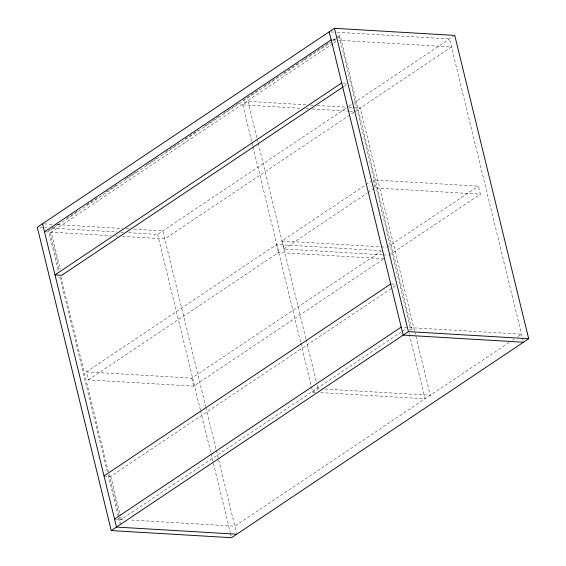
<?xml version="1.0" encoding="UTF-8"?>
<svg xmlns="http://www.w3.org/2000/svg" width="566" height="566" viewBox="0 0 566 566"><rect width="100%" height="100%" fill="white"/><g stroke="black" fill="none" stroke-linecap="round" stroke-linejoin="round"><path stroke-width="0.42" stroke-dasharray="2.83 2.12" d="M58.065 224.094L48.52 230.482L58.348 270.796M66.873 218.193L77.882 210.821M86.69 204.92L97.699 197.555M105.771 192.143L118.244 183.794M125.588 178.877L138.062 170.522M146.141 165.116L157.15 157.744M165.951 151.844L179.167 143M185.04 139.066L198.249 130.222M204.121 126.289L219.53 115.966M223.938 113.023L238.619 103.189M243.019 100.246L259.9 88.94M264.301 85.99L279.717 75.667M283.389 73.212L298.798 62.89M302.47 60.435L304.671 58.963M305.407 58.468L329.624 42.252M332.56 40.285L336.961 37.335M337.697 36.847L339.168 35.863L340.258 35.927L411.765 329.263L410.3 330.247M335.857 38.877L49.617 230.546L59.444 270.859M336.593 38.382L340.258 35.927M332.794 43.66L51.244 232.187L60.307 269.381M333.523 43.165L336.459 41.205M252.804 146.028L242.764 104.866L248 101.364L306.772 104.837M344.036 86.28L346.965 84.313M128.624 232.683L157.603 234.395L348.338 106.677M349.066 106.189L352.731 103.734M353.467 103.238L453.444 36.295M353.955 112.238L164.791 238.909L121.768 236.362M354.691 111.75L451.47 46.943L339.084 40.292M383.189 259.228L193.671 386.132L88.331 379.892L86.372 371.876L276.625 244.484L381.088 250.667M382.135 254.813L283.814 248.998L281.861 240.982L370.864 181.382M88.331 379.892L278.578 252.5L383.925 258.74M283.814 248.998L366.987 193.303M367.716 192.815L375.01 187.933L480.357 194.166L478.397 186.15L373.058 179.917L375.01 187.933M86.372 371.876L191.718 378.116L381.236 251.212M387.201 247.215L478.397 186.15M389.16 255.231L480.357 194.166M104.017 475.949L110.766 476.346L395.981 285.363M401.358 331.909L121.273 519.461L120.034 514.388M402.086 331.421L405.751 328.966M311.541 386.995L312.8 392.139L318.035 388.637L321.538 388.842M409.204 330.183L410.675 329.2L411.765 329.263M509.039 342.557L234.819 526.175L129.458 519.942M512.704 340.102L514.169 339.126M517.833 336.671L521.498 334.216L402.9 327.198M330.983 31.908L333.615 32.064M337.131 32.276L449.517 38.927L522.284 337.421M332.865 39.924L338.206 40.236M343.378 83.032L346.746 83.23M310.281 105.05L313.783 105.255M317.293 105.467L347.991 107.278M348.868 107.335L360.273 108.007L414.623 330.969M242.764 104.866L301.536 108.347M305.923 108.608L308.548 108.764M312.057 108.969L348.897 111.148M349.774 111.205L355.038 111.516M44.304 223.874L52.206 224.341M57.47 224.652L122.447 228.501M125.956 228.706L128.595 228.862M133.859 229.173L162.838 230.893L205.649 406.53M281.861 240.982L380.182 246.797M381.06 246.854L386.323 247.165M39.945 227.433L46.971 227.85M52.235 228.162L117.212 232.003M120.721 232.216L123.36 232.371M45.344 231.834L111.226 235.739M115.62 235.994L118.252 236.149M383.012 254.87L388.276 255.181M391.545 284.033L395.761 284.281M325.047 389.054L430.302 395.28L415.67 335.256M312.8 392.139L315.425 392.295M320.689 392.606L425.066 398.782L409.6 335.327M115.372 519.107L125.065 519.68M522.411 337.944L523.246 341.369M414.836 331.825L415.458 334.393M339.168 35.863L410.675 329.2M408.97 332.758L409.388 334.471M248 101.364L256.992 138.238M257.197 139.095L258.039 142.526M258.245 143.382L305.909 338.9M306.114 339.756L316.359 381.774M317.193 385.205L318.035 388.637M253.009 146.891L300.673 342.402M300.879 343.265L311.335 386.139M276.625 244.484L278.578 252.5M205.861 407.386L216.099 449.369M216.304 450.232L236.383 532.592M157.603 234.395L200.414 410.039M200.626 410.895L210.863 452.878M211.068 453.734L230.284 532.556M230.496 533.413L231.119 535.988M191.718 378.116L193.671 386.132M110.766 476.346L119.829 513.539M60.909 276.859L108.785 473.275M108.997 474.138L119.242 516.164M119.454 517.02L121.124 523.883M59.812 276.795L107.278 471.499M108.113 474.931L118.358 516.956M118.57 517.812L120.027 523.819"/><path stroke-width="0.85" d="M334.464 28.3L37.306 227.277L111.247 530.583L231.536 537.7L528.694 338.723L454.753 35.417L334.464 28.3L408.397 331.605L111.247 530.583M44.502 231.784L331.181 39.825M341.694 82.933L55.008 274.899L61.751 275.295L343.3 86.768M104.017 475.949L390.703 283.983M114.53 519.057L401.209 327.091M408.397 331.605L528.694 338.723M523.458 342.232L403.162 335.107L329.228 31.809M236.772 534.191L116.483 527.073L42.542 223.768"/></g></svg>
